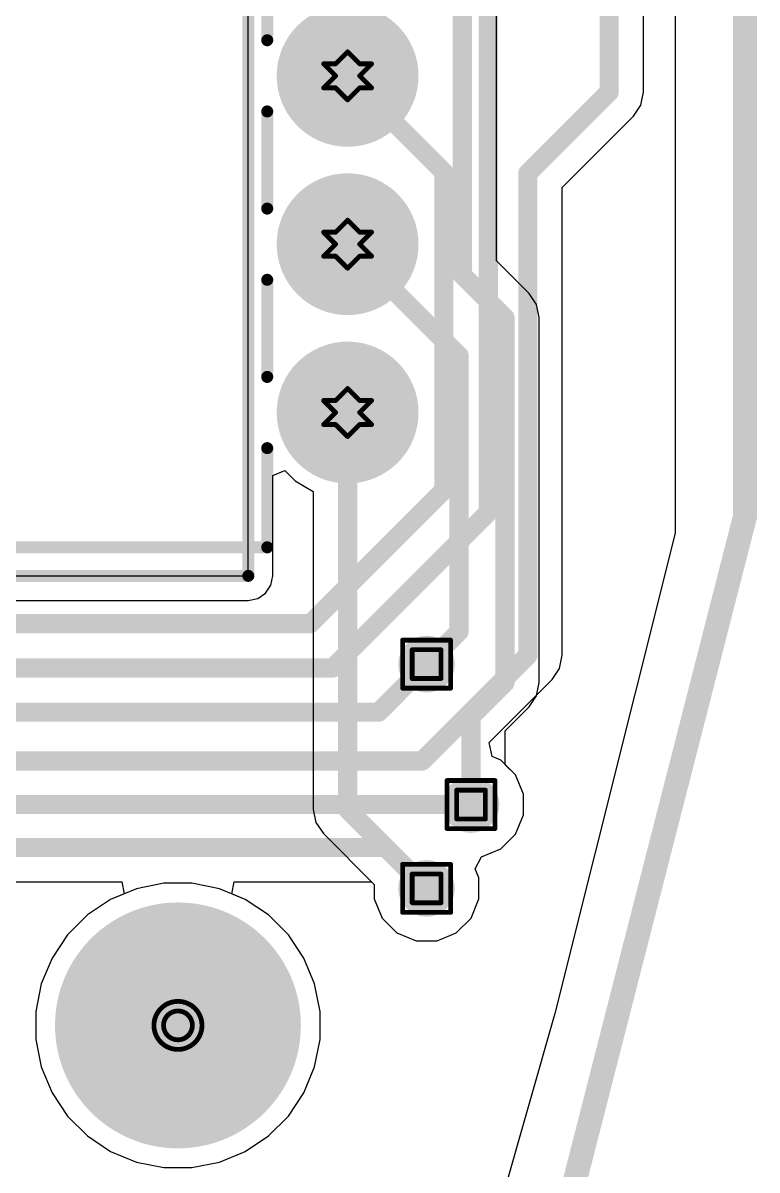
# Model space of a CAD drawing. Header units: inches. Extents: x 0 to 355, y -10 to 78.
# Drawn here: x 78.47 to 86.23, y 2.36 to 14.49 of the extents above; entities that cross this region are included whole.
import ezdxf

# ---------------------------------------------------------------- set-up
doc = ezdxf.new("R2010")
doc.units = ezdxf.units.IN
for name, color, linetype in [('Board Outline', 216, 'Continuous'), ('Bottom Layer', 5, 'Continuous'), ('Bottom Solder', 6, 'Continuous'), ('Drill Drawing', 1, 'Continuous'), ('Multi-Layer', 9, 'Continuous'), ('Pad Holes', 156, 'Continuous'), ('Top Layer', 1, 'Continuous'), ('Top Overlay', 2, 'Continuous'), ('Top Solder', 216, 'Continuous'), ('Via Holes', 16, 'Continuous')]:
    doc.layers.add(name, color=color, linetype=linetype)

# ---------------------------------------------------------------- blocks, each defined once
blk = doc.blocks.new('PAW3395DM_21')
at = {"layer": 'Bottom Layer'}
h = blk.add_hatch(color=5, dxfattribs=at)
edge = h.paths.add_edge_path()
edge.add_arc((5.3499893, -3.1149925), 0.6999985999999999, 0, 360)
h = blk.add_hatch(color=5, dxfattribs=at)
edge = h.paths.add_edge_path()
edge.add_arc((5.3499893, -4.8949991), 0.6999985999999999, 0, 360)
h = blk.add_hatch(color=5, dxfattribs=at)
edge = h.paths.add_edge_path()
edge.add_arc((5.3499893, -6.6749803), 0.6999985999999999, 0, 360)
at = {"layer": 'Bottom Solder'}
h = blk.add_hatch(color=6, dxfattribs=at)
edge = h.paths.add_edge_path()
edge.add_arc((5.3499893, -3.1149925), 0.7499985, 0, 360)
h = blk.add_hatch(color=6, dxfattribs=at)
edge = h.paths.add_edge_path()
edge.add_arc((5.3499893, -4.8949991), 0.7499985, 0, 360)
h = blk.add_hatch(color=6, dxfattribs=at)
edge = h.paths.add_edge_path()
edge.add_arc((5.3499893, -6.6749803), 0.7499985, 0, 360)
at = {"layer": 'Multi-Layer'}
h = blk.add_hatch(color=9, dxfattribs=at)
edge = h.paths.add_edge_path()
edge.add_arc((5.3499893, -3.1149925), 0.6999985999999999, 0, 360)
h = blk.add_hatch(color=9, dxfattribs=at)
edge = h.paths.add_edge_path()
edge.add_arc((5.3499893, -4.8949991), 0.6999985999999999, 0, 360)
h = blk.add_hatch(color=9, dxfattribs=at)
edge = h.paths.add_edge_path()
edge.add_arc((5.3499893, -6.6749803), 0.6999985999999999, 0, 360)
at = {"layer": 'Pad Holes'}
h = blk.add_hatch(color=7, dxfattribs=at)
edge = h.paths.add_edge_path()
edge.add_arc((5.3499893, -3.1149925), 0.350012, 0, 360)
h = blk.add_hatch(color=7, dxfattribs=at)
edge = h.paths.add_edge_path()
edge.add_arc((5.3499893, -4.8949991), 0.350012, 0, 360)
h = blk.add_hatch(color=7, dxfattribs=at)
edge = h.paths.add_edge_path()
edge.add_arc((5.3499893, -6.6749803), 0.350012, 0, 360)
at = {"layer": 'Top Layer'}
h = blk.add_hatch(color=1, dxfattribs=at)
edge = h.paths.add_edge_path()
edge.add_arc((5.3499893, -3.1149925), 0.6999985999999999, 0, 360)
h = blk.add_hatch(color=1, dxfattribs=at)
edge = h.paths.add_edge_path()
edge.add_arc((5.3499893, -4.8949991), 0.6999985999999999, 0, 360)
h = blk.add_hatch(color=1, dxfattribs=at)
edge = h.paths.add_edge_path()
edge.add_arc((5.3499893, -6.6749803), 0.6999985999999999, 0, 360)
at = {"layer": 'Top Solder'}
h = blk.add_hatch(color=216, dxfattribs=at)
edge = h.paths.add_edge_path()
edge.add_arc((5.3499893, -3.1149925), 0.7499985, 0, 360)
h = blk.add_hatch(color=216, dxfattribs=at)
edge = h.paths.add_edge_path()
edge.add_arc((5.3499893, -4.8949991), 0.7499985, 0, 360)
h = blk.add_hatch(color=216, dxfattribs=at)
edge = h.paths.add_edge_path()
edge.add_arc((5.3499893, -6.6749803), 0.7499985, 0, 360)
at = {"layer": 'Top Overlay'}
for points in [[(4.5000037, -2.7385391, 0.127, 0.127, 0), (4.5000037, -1.7114393, 0.127, 0.127, 0)], [(4.5000037, -4.518596499999999, 0.127, 0.127, 0), (4.5000037, -3.4914967, 0.127, 0.127, 0)], [(4.5000037, -6.298577699999999, 0.127, 0.127, 0), (4.5000037, -5.271477899999999, 0.127, 0.127, 0)], [(4.5000037, -8.100021899999998, 0.127, 0.127, 0), (4.5000037, -7.051459099999999, 0.127, 0.127, 0)], [(-4.5000037, -8.100021899999998, 0.127, 0.127, 0), (4.5000037, -8.100021899999998, 0.127, 0.127, 0)]]:
    blk.add_lwpolyline(points, format="xyseb", dxfattribs=at)
for points in [[(4.4682537, -2.7385391, 0.0635, 0.0635, 1), (4.531753699999999, -2.7385391, 0.0635, 0.0635, 1)], [(4.4682537, -3.4914967, 0.0635, 0.0635, 1), (4.531753699999999, -3.4914967, 0.0635, 0.0635, 1)], [(4.4682537, -4.518596499999999, 0.0635, 0.0635, 1), (4.531753699999999, -4.518596499999999, 0.0635, 0.0635, 1)], [(4.4682537, -5.271477899999999, 0.0635, 0.0635, 1), (4.531753699999999, -5.271477899999999, 0.0635, 0.0635, 1)], [(4.4682537, -6.298577699999999, 0.0635, 0.0635, 1), (4.531753699999999, -6.298577699999999, 0.0635, 0.0635, 1)], [(4.4682537, -7.051459099999999, 0.0635, 0.0635, 1), (4.531753699999999, -7.051459099999999, 0.0635, 0.0635, 1)], [(4.4682537, -8.100021899999998, 0.0635, 0.0635, 1), (4.531753699999999, -8.100021899999998, 0.0635, 0.0635, 1)], [(4.4682537, -8.100021899999998, 0.0635, 0.0635, 1), (4.531753699999999, -8.100021899999998, 0.0635, 0.0635, 1)]]:
    blk.add_lwpolyline(points, format="xyseb", close=True, dxfattribs=at)

msp = doc.modelspace()

# ---------------------------------------------------------------- hatches: boundary and pattern name
at = {"layer": 'Bottom Layer'}
h = msp.add_hatch(color=5, dxfattribs=at)
edge = h.paths.add_edge_path()
edge.add_arc((82.73833084, 7.708064339999999), 0.2999994, 0, 360)
h = msp.add_hatch(color=5, dxfattribs=at)
edge = h.paths.add_edge_path()
edge.add_arc((83.20807844, 6.223403859999999), 0.2999994, 0, 360)
h = msp.add_hatch(color=5, dxfattribs=at)
edge = h.paths.add_edge_path()
edge.add_arc((82.73833084, 5.337187699999999), 0.2999994, 0, 360)
at = {"layer": 'Bottom Solder'}
h = msp.add_hatch(color=6, dxfattribs=at)
edge = h.paths.add_edge_path()
edge.add_arc((80.10889743999999, 3.8881939), 0.1016, 0, 360)
at = {"layer": 'Pad Holes'}
h = msp.add_hatch(color=7, dxfattribs=at)
edge = h.paths.add_edge_path()
edge.add_arc((80.10889743999999, 3.8881939), 1.29999994, 0, 360)
at = {"layer": 'Top Layer'}
h = msp.add_hatch(color=1, dxfattribs=at)
edge = h.paths.add_edge_path()
edge.add_arc((82.73833084, 7.708064339999999), 0.2999994, 0, 360)
h = msp.add_hatch(color=1, dxfattribs=at)
edge = h.paths.add_edge_path()
edge.add_arc((83.20807844, 6.223403859999999), 0.2999994, 0, 360)
h = msp.add_hatch(color=1, dxfattribs=at)
edge = h.paths.add_edge_path()
edge.add_arc((82.73833084, 5.337187699999999), 0.2999994, 0, 360)
at = {"layer": 'Top Solder'}
h = msp.add_hatch(color=216, dxfattribs=at)
edge = h.paths.add_edge_path()
edge.add_arc((80.10889743999999, 3.8881939), 0.1016, 0, 360)
at = {"layer": 'Via Holes'}
h = msp.add_hatch(color=7, dxfattribs=at)
edge = h.paths.add_edge_path()
edge.add_arc((82.73833084, 7.708064339999999), 0.1499997, 0, 360)
h = msp.add_hatch(color=7, dxfattribs=at)
edge = h.paths.add_edge_path()
edge.add_arc((83.20807844, 6.223403859999999), 0.1499997, 0, 360)
h = msp.add_hatch(color=7, dxfattribs=at)
edge = h.paths.add_edge_path()
edge.add_arc((82.73833084, 5.337187699999999), 0.1499997, 0, 360)

# ---------------------------------------------------------------- linework, layer by layer
at = {"layer": 'Board Outline'}
for points in [[(86.10601523999999, 9.2710127, 0.254, 0.254, 0), (86.10601523999999, 26.4160127, 0.254, 0.254, 0)], [(80.85292439999999, 8.641562599999999, 0.127, 0.127, 0), (80.85292439999999, 25.44531106, 0.127, 0.127, 0)], [(82.80401269999999, -3.618986919999999, 0.254, 0.254, 0), (86.10601523999999, 9.2710127, 0.254, 0.254, 0)], [(72.2529416, 8.641562599999999, 0.127, 0.127, 0), (80.85292439999999, 8.641562599999999, 0.127, 0.127, 0)]]:
    msp.add_lwpolyline(points, format="xyseb", dxfattribs=at)
for points in [[(86.04251524, 9.2710127, 0.127, 0.127, 1), (86.16951524, 9.2710127, 0.127, 0.127, 1)], [(86.04251524, 9.2710127, 0.127, 0.127, 1), (86.16951524, 9.2710127, 0.127, 0.127, 1)], [(80.82117439999999, 8.641562599999999, 0.0635, 0.0635, 1), (80.8846744, 8.641562599999999, 0.0635, 0.0635, 1)], [(80.82117439999999, 8.641562599999999, 0.0635, 0.0635, 1), (80.8846744, 8.641562599999999, 0.0635, 0.0635, 1)]]:
    msp.add_lwpolyline(points, format="xyseb", close=True, dxfattribs=at)
at = {"layer": 'Bottom Layer'}
for p, q in [((85.3659202, 26.30955114), (85.3659202, 9.09351242)), ((83.4779763, 11.97373018), (83.4779763, 16.3014025)), ((83.82362203999999, 11.6280819), (83.4779763, 11.97373018)), ((83.82362966, 11.62807682), (83.82362203999999, 11.6280819)), ((83.90222234, 11.51045196), (83.82362966, 11.62807682)), ((83.92982197999999, 11.37170192), (83.90222234, 11.51045196)), ((83.92982197999999, 7.512212559999999), (83.92982197999999, 11.37170192)), ((81.11190026, 9.70261966), (81.23890026, 9.7552256)), ((81.23890026, 9.7552256), (81.34833361999999, 9.64579224)), ((81.11190026, 8.641562599999999), (81.11190026, 9.70261966)), ((81.34833361999999, 9.64579224), (81.54034238, 9.534936479999999)), ((81.54034238, 9.534936479999999), (81.54034238, 6.17262164)), ((85.3659202, 9.09351242), (84.0959202, 4.01351242)), ((81.09218732, 8.54245688), (81.11190026, 8.641562599999999)), ((81.03604824, 8.45843876), (81.09218732, 8.54245688)), ((72.2529416, 8.38258674), (80.85292439999999, 8.38258674)), ((80.85292439999999, 8.38258674), (80.95203011999999, 8.40229968)), ((80.95203011999999, 8.40229968), (81.03604824, 8.45843876)), ((83.90222234, 7.373452359999999), (83.92982452, 7.51219986)), ((83.92982452, 7.51219986), (83.92982197999999, 7.512212559999999)), ((83.82362966, 7.255824959999999), (83.90222234, 7.373452359999999)), ((83.57064566, 7.00284096), (83.82362203999999, 7.255819879999999)), ((83.82362203999999, 7.255819879999999), (83.82362966, 7.255824959999999)), ((83.57064566, 6.6443098), (83.57064566, 7.00284096)), ((83.67773714, 6.53721832), (83.57064566, 6.6443098)), ((83.76207784, 6.33360176), (83.67773714, 6.53721832)), ((83.76207784, 6.11320596), (83.76207784, 6.33360176)), ((81.54034238, 6.17262164), (81.54033984, 6.17260894)), ((81.54033984, 6.17260894), (81.56794202, 6.03386144)), ((83.67773714, 5.9095894), (83.76207784, 6.11320596)), ((81.56794202, 6.03386144), (81.6465347, 5.91623404)), ((81.6465347, 5.91623404), (82.18433144, 5.37843984)), ((83.52189289999998, 5.753745159999999), (83.67773714, 5.9095894)), ((83.31827888, 5.66940446), (83.52189289999998, 5.753745159999999)), ((83.25297293999999, 5.54240192), (83.31827888, 5.66940446)), ((83.29233024, 5.4473856), (83.25297293999999, 5.54240192)), ((79.96086369999999, 5.391193179999999), (79.67048836, 5.333433579999999)), ((80.25693118, 5.391193179999999), (79.96086369999999, 5.391193179999999)), ((80.54730651999999, 5.333433579999999), (80.25693118, 5.391193179999999)), ((82.18433144, 5.37843984), (82.18433144, 5.226989799999999)), ((83.29233024, 5.226989799999999), (83.29233024, 5.4473856)), ((79.39696083999999, 5.22013434), (79.15079166, 5.05564902)), ((79.67048836, 5.333433579999999), (79.39696083999999, 5.22013434)), ((80.82083404, 5.22013434), (80.54730651999999, 5.333433579999999)), ((81.06700321999999, 5.05564902), (80.82083404, 5.22013434)), ((82.18433144, 5.226989799999999), (82.26867214, 5.02337324)), ((83.20798954, 5.02337324), (83.29233024, 5.226989799999999)), ((79.15079166, 5.05564902), (78.94144232, 4.84629968)), ((81.27635255999999, 4.84629968), (81.06700321999999, 5.05564902)), ((82.26867214, 5.02337324), (82.42451638, 4.867528999999999)), ((83.0521453, 4.867528999999999), (83.20798954, 5.02337324)), ((82.42451638, 4.867528999999999), (82.62813293999999, 4.7831883)), ((82.84852873999999, 4.7831883), (83.0521453, 4.867528999999999)), ((78.94144232, 4.84629968), (78.776957, 4.6001305)), ((81.44083787999999, 4.6001305), (81.27635255999999, 4.84629968)), ((82.62813293999999, 4.7831883), (82.84852873999999, 4.7831883)), ((78.776957, 4.6001305), (78.66365775999999, 4.32660298)), ((81.55413712, 4.32660298), (81.44083787999999, 4.6001305)), ((78.66365775999999, 4.32660298), (78.60589816, 4.03622764)), ((81.61189671999999, 4.03622764), (81.55413712, 4.32660298)), ((78.60589816, 4.03622764), (78.60589816, 3.74016016)), ((81.61189671999999, 3.74016016), (81.61189671999999, 4.03622764)), ((84.0959202, 4.01351242), (82.06392019999998, -3.09848758)), ((78.60589816, 3.74016016), (78.66365775999999, 3.44978482)), ((81.55413712, 3.44978482), (81.61189671999999, 3.74016016)), ((78.66365775999999, 3.44978482), (78.776957, 3.1762573)), ((81.44083787999999, 3.1762573), (81.55413712, 3.44978482)), ((78.776957, 3.1762573), (78.94144232, 2.93008812)), ((81.27635255999999, 2.93008812), (81.44083787999999, 3.1762573)), ((78.94144232, 2.93008812), (79.15079166, 2.72073878)), ((81.06700321999999, 2.72073878), (81.27635255999999, 2.93008812)), ((79.15079166, 2.72073878), (79.39696083999999, 2.55625346)), ((80.82083404, 2.55625346), (81.06700321999999, 2.72073878)), ((79.39696083999999, 2.55625346), (79.67048836, 2.44295422)), ((80.54730651999999, 2.44295422), (80.82083404, 2.55625346)), ((79.67048836, 2.44295422), (79.96086369999999, 2.38519462)), ((80.25693118, 2.38519462), (80.54730651999999, 2.44295422)), ((79.96086369999999, 2.38519462), (80.25693118, 2.38519462))]:
    msp.add_line(p, q, dxfattribs=at)
for points in [[(83.11540907999999, 11.8235476, 0.2032, 0.2032, 0), (83.11540907999999, 18.05601418, 0.2032, 0.2032, 0)], [(81.9029096, 12.14851266, 0.2032, 0.2032, 0), (83.08148483999999, 10.96993742, 0.2032, 0.2032, 0)], [(83.11540907999999, 11.8235476, 0.2032, 0.2032, 0), (83.56725476, 11.37170192, 0.2032, 0.2032, 0)], [(83.56725476, 7.51219986, 0.2032, 0.2032, 0), (83.56725476, 11.37170192, 0.2032, 0.2032, 0)], [(83.08148483999999, 8.05121834, 0.2032, 0.2032, 0), (83.08148483999999, 10.96993742, 0.2032, 0.2032, 0)], [(81.9029096, 6.17260894, 0.2032, 0.2032, 0), (81.9029096, 10.36853146, 0.2032, 0.2032, 0)], [(82.73833084, 7.708064339999999, 0.2032, 0.2032, 0), (83.08148483999999, 8.05121834, 0.2032, 0.2032, 0)], [(83.20807844, 7.15302354, 0.2032, 0.2032, 0), (83.56725476, 7.51219986, 0.2032, 0.2032, 0)], [(83.20807844, 6.223403859999999, 0.2032, 0.2032, 0), (83.20807844, 7.15302354, 0.2032, 0.2032, 0)], [(81.9029096, 6.17260894, 0.2032, 0.2032, 0), (82.73833084, 5.337187699999999, 0.2032, 0.2032, 0)]]:
    msp.add_lwpolyline(points, format="xyseb", dxfattribs=at)
for points in [[(81.85210959999999, 12.14851266, 0.1016, 0.1016, 1), (81.9537096, 12.14851266, 0.1016, 0.1016, 1)], [(83.06460908, 11.8235476, 0.1016, 0.1016, 1), (83.16620908, 11.8235476, 0.1016, 0.1016, 1)], [(83.06460908, 11.8235476, 0.1016, 0.1016, 1), (83.16620908, 11.8235476, 0.1016, 0.1016, 1)], [(83.51645475999999, 11.37170192, 0.1016, 0.1016, 1), (83.61805475999999, 11.37170192, 0.1016, 0.1016, 1)], [(83.51645475999999, 11.37170192, 0.1016, 0.1016, 1), (83.61805475999999, 11.37170192, 0.1016, 0.1016, 1)], [(83.03068483999999, 10.96993742, 0.1016, 0.1016, 1), (83.13228484, 10.96993742, 0.1016, 0.1016, 1)], [(83.03068483999999, 10.96993742, 0.1016, 0.1016, 1), (83.13228484, 10.96993742, 0.1016, 0.1016, 1)], [(81.85210959999999, 10.36853146, 0.1016, 0.1016, 1), (81.9537096, 10.36853146, 0.1016, 0.1016, 1)], [(83.03068483999999, 8.05121834, 0.1016, 0.1016, 1), (83.13228484, 8.05121834, 0.1016, 0.1016, 1)], [(83.03068483999999, 8.05121834, 0.1016, 0.1016, 1), (83.13228484, 8.05121834, 0.1016, 0.1016, 1)], [(82.68753084, 7.708064339999999, 0.1016, 0.1016, 1), (82.78913084, 7.708064339999999, 0.1016, 0.1016, 1)], [(83.51645475999999, 7.51219986, 0.1016, 0.1016, 1), (83.61805475999999, 7.51219986, 0.1016, 0.1016, 1)], [(83.51645475999999, 7.51219986, 0.1016, 0.1016, 1), (83.61805475999999, 7.51219986, 0.1016, 0.1016, 1)], [(83.15727844, 7.15302354, 0.1016, 0.1016, 1), (83.25887843999999, 7.15302354, 0.1016, 0.1016, 1)], [(83.15727844, 7.15302354, 0.1016, 0.1016, 1), (83.25887843999999, 7.15302354, 0.1016, 0.1016, 1)], [(83.15727844, 6.223403859999999, 0.1016, 0.1016, 1), (83.25887843999999, 6.223403859999999, 0.1016, 0.1016, 1)], [(81.85210959999999, 6.17260894, 0.1016, 0.1016, 1), (81.9537096, 6.17260894, 0.1016, 0.1016, 1)], [(81.85210959999999, 6.17260894, 0.1016, 0.1016, 1), (81.9537096, 6.17260894, 0.1016, 0.1016, 1)], [(82.68753084, 5.337187699999999, 0.1016, 0.1016, 1), (82.78913084, 5.337187699999999, 0.1016, 0.1016, 1)]]:
    msp.add_lwpolyline(points, format="xyseb", close=True, dxfattribs=at)
at = {"layer": 'Drill Drawing'}
for points in [[(81.77590959999999, 14.05551926, 0.0508, 0.0508, 0), (81.9029096, 14.18251926, 0.0508, 0.0508, 0)], [(81.9029096, 14.18251926, 0.0508, 0.0508, 0), (82.0299096, 14.05551926, 0.0508, 0.0508, 0)], [(81.6489096, 14.05551926, 0.0508, 0.0508, 0), (81.77590959999999, 13.92851926, 0.0508, 0.0508, 0)], [(81.6489096, 14.05551926, 0.0508, 0.0508, 0), (81.77590959999999, 14.05551926, 0.0508, 0.0508, 0)], [(82.0299096, 14.05551926, 0.0508, 0.0508, 0), (82.15690959999999, 14.05551926, 0.0508, 0.0508, 0)], [(82.0299096, 13.92851926, 0.0508, 0.0508, 0), (82.15690959999999, 14.05551926, 0.0508, 0.0508, 0)], [(81.6489096, 13.80151926, 0.0508, 0.0508, 0), (81.77590959999999, 13.92851926, 0.0508, 0.0508, 0)], [(82.0299096, 13.92851926, 0.0508, 0.0508, 0), (82.15690959999999, 13.80151926, 0.0508, 0.0508, 0)], [(81.6489096, 13.80151926, 0.0508, 0.0508, 0), (81.77590959999999, 13.80151926, 0.0508, 0.0508, 0)], [(81.77590959999999, 13.80151926, 0.0508, 0.0508, 0), (81.9029096, 13.67451926, 0.0508, 0.0508, 0)], [(81.9029096, 13.67451926, 0.0508, 0.0508, 0), (82.0299096, 13.80151926, 0.0508, 0.0508, 0)], [(82.0299096, 13.80151926, 0.0508, 0.0508, 0), (82.15690959999999, 13.80151926, 0.0508, 0.0508, 0)], [(81.77590959999999, 12.27551266, 0.0508, 0.0508, 0), (81.9029096, 12.40251266, 0.0508, 0.0508, 0)], [(81.9029096, 12.40251266, 0.0508, 0.0508, 0), (82.0299096, 12.27551266, 0.0508, 0.0508, 0)], [(81.6489096, 12.27551266, 0.0508, 0.0508, 0), (81.77590959999999, 12.14851266, 0.0508, 0.0508, 0)], [(81.6489096, 12.27551266, 0.0508, 0.0508, 0), (81.77590959999999, 12.27551266, 0.0508, 0.0508, 0)], [(82.0299096, 12.27551266, 0.0508, 0.0508, 0), (82.15690959999999, 12.27551266, 0.0508, 0.0508, 0)], [(82.0299096, 12.14851266, 0.0508, 0.0508, 0), (82.15690959999999, 12.27551266, 0.0508, 0.0508, 0)], [(81.6489096, 12.02151266, 0.0508, 0.0508, 0), (81.77590959999999, 12.14851266, 0.0508, 0.0508, 0)], [(82.0299096, 12.14851266, 0.0508, 0.0508, 0), (82.15690959999999, 12.02151266, 0.0508, 0.0508, 0)], [(81.6489096, 12.02151266, 0.0508, 0.0508, 0), (81.77590959999999, 12.02151266, 0.0508, 0.0508, 0)], [(81.77590959999999, 12.02151266, 0.0508, 0.0508, 0), (81.9029096, 11.89451266, 0.0508, 0.0508, 0)], [(81.9029096, 11.89451266, 0.0508, 0.0508, 0), (82.0299096, 12.02151266, 0.0508, 0.0508, 0)], [(82.0299096, 12.02151266, 0.0508, 0.0508, 0), (82.15690959999999, 12.02151266, 0.0508, 0.0508, 0)], [(81.77590959999999, 10.49553146, 0.0508, 0.0508, 0), (81.9029096, 10.62253146, 0.0508, 0.0508, 0)], [(81.9029096, 10.62253146, 0.0508, 0.0508, 0), (82.0299096, 10.49553146, 0.0508, 0.0508, 0)], [(81.6489096, 10.49553146, 0.0508, 0.0508, 0), (81.77590959999999, 10.36853146, 0.0508, 0.0508, 0)], [(81.6489096, 10.49553146, 0.0508, 0.0508, 0), (81.77590959999999, 10.49553146, 0.0508, 0.0508, 0)], [(82.0299096, 10.49553146, 0.0508, 0.0508, 0), (82.15690959999999, 10.49553146, 0.0508, 0.0508, 0)], [(82.0299096, 10.36853146, 0.0508, 0.0508, 0), (82.15690959999999, 10.49553146, 0.0508, 0.0508, 0)], [(81.6489096, 10.24153146, 0.0508, 0.0508, 0), (81.77590959999999, 10.36853146, 0.0508, 0.0508, 0)], [(82.0299096, 10.36853146, 0.0508, 0.0508, 0), (82.15690959999999, 10.24153146, 0.0508, 0.0508, 0)], [(81.6489096, 10.24153146, 0.0508, 0.0508, 0), (81.77590959999999, 10.24153146, 0.0508, 0.0508, 0)], [(81.77590959999999, 10.24153146, 0.0508, 0.0508, 0), (81.9029096, 10.11453146, 0.0508, 0.0508, 0)], [(81.9029096, 10.11453146, 0.0508, 0.0508, 0), (82.0299096, 10.24153146, 0.0508, 0.0508, 0)], [(82.0299096, 10.24153146, 0.0508, 0.0508, 0), (82.15690959999999, 10.24153146, 0.0508, 0.0508, 0)], [(82.48433084, 7.96206434, 0.0508, 0.0508, 0), (82.99233084, 7.96206434, 0.0508, 0.0508, 0)], [(82.48433084, 7.45406434, 0.0508, 0.0508, 0), (82.48433084, 7.96206434, 0.0508, 0.0508, 0)], [(82.58593083999999, 7.860464339999999, 0.0508, 0.0508, 0), (82.89073083999999, 7.860464339999999, 0.0508, 0.0508, 0)], [(82.58593083999999, 7.555664339999999, 0.0508, 0.0508, 0), (82.58593083999999, 7.860464339999999, 0.0508, 0.0508, 0)], [(82.89073083999999, 7.555664339999999, 0.0508, 0.0508, 0), (82.89073083999999, 7.860464339999999, 0.0508, 0.0508, 0)], [(82.99233084, 7.45406434, 0.0508, 0.0508, 0), (82.99233084, 7.96206434, 0.0508, 0.0508, 0)], [(82.58593083999999, 7.555664339999999, 0.0508, 0.0508, 0), (82.89073083999999, 7.555664339999999, 0.0508, 0.0508, 0)], [(82.48433084, 7.45406434, 0.0508, 0.0508, 0), (82.99233084, 7.45406434, 0.0508, 0.0508, 0)], [(82.95407843999999, 6.47740386, 0.0508, 0.0508, 0), (83.46207844, 6.47740386, 0.0508, 0.0508, 0)], [(82.95407843999999, 5.96940386, 0.0508, 0.0508, 0), (82.95407843999999, 6.47740386, 0.0508, 0.0508, 0)], [(83.46207844, 5.96940386, 0.0508, 0.0508, 0), (83.46207844, 6.47740386, 0.0508, 0.0508, 0)], [(83.05567844, 6.37580386, 0.0508, 0.0508, 0), (83.36047844, 6.37580386, 0.0508, 0.0508, 0)], [(83.05567844, 6.071003859999999, 0.0508, 0.0508, 0), (83.05567844, 6.37580386, 0.0508, 0.0508, 0)], [(83.36047844, 6.071003859999999, 0.0508, 0.0508, 0), (83.36047844, 6.37580386, 0.0508, 0.0508, 0)], [(83.05567844, 6.071003859999999, 0.0508, 0.0508, 0), (83.36047844, 6.071003859999999, 0.0508, 0.0508, 0)], [(82.95407843999999, 5.96940386, 0.0508, 0.0508, 0), (83.46207844, 5.96940386, 0.0508, 0.0508, 0)], [(82.48433084, 5.5911877, 0.0508, 0.0508, 0), (82.99233084, 5.5911877, 0.0508, 0.0508, 0)], [(82.48433084, 5.0831877, 0.0508, 0.0508, 0), (82.48433084, 5.5911877, 0.0508, 0.0508, 0)], [(82.99233084, 5.0831877, 0.0508, 0.0508, 0), (82.99233084, 5.5911877, 0.0508, 0.0508, 0)], [(82.58593083999999, 5.4895877, 0.0508, 0.0508, 0), (82.89073083999999, 5.4895877, 0.0508, 0.0508, 0)], [(82.58593083999999, 5.184787699999999, 0.0508, 0.0508, 0), (82.58593083999999, 5.4895877, 0.0508, 0.0508, 0)], [(82.89073083999999, 5.184787699999999, 0.0508, 0.0508, 0), (82.89073083999999, 5.4895877, 0.0508, 0.0508, 0)], [(82.48433084, 5.0831877, 0.0508, 0.0508, 0), (82.99233084, 5.0831877, 0.0508, 0.0508, 0)], [(82.58593083999999, 5.184787699999999, 0.0508, 0.0508, 0), (82.89073083999999, 5.184787699999999, 0.0508, 0.0508, 0)]]:
    msp.add_lwpolyline(points, format="xyseb", dxfattribs=at)
for points in [[(81.89020959999999, 14.18251926, 0.0254, 0.0254, 1), (81.9156096, 14.18251926, 0.0254, 0.0254, 1)], [(81.89020959999999, 14.18251926, 0.0254, 0.0254, 1), (81.9156096, 14.18251926, 0.0254, 0.0254, 1)], [(81.6362096, 14.05551926, 0.0254, 0.0254, 1), (81.66160959999999, 14.05551926, 0.0254, 0.0254, 1)], [(81.6362096, 14.05551926, 0.0254, 0.0254, 1), (81.66160959999999, 14.05551926, 0.0254, 0.0254, 1)], [(81.7632096, 14.05551926, 0.0254, 0.0254, 1), (81.7886096, 14.05551926, 0.0254, 0.0254, 1)], [(81.7632096, 14.05551926, 0.0254, 0.0254, 1), (81.7886096, 14.05551926, 0.0254, 0.0254, 1)], [(82.01720959999999, 14.05551926, 0.0254, 0.0254, 1), (82.04260959999999, 14.05551926, 0.0254, 0.0254, 1)], [(82.01720959999999, 14.05551926, 0.0254, 0.0254, 1), (82.04260959999999, 14.05551926, 0.0254, 0.0254, 1)], [(82.1442096, 14.05551926, 0.0254, 0.0254, 1), (82.1696096, 14.05551926, 0.0254, 0.0254, 1)], [(82.1442096, 14.05551926, 0.0254, 0.0254, 1), (82.1696096, 14.05551926, 0.0254, 0.0254, 1)], [(81.7632096, 13.92851926, 0.0254, 0.0254, 1), (81.7886096, 13.92851926, 0.0254, 0.0254, 1)], [(81.7632096, 13.92851926, 0.0254, 0.0254, 1), (81.7886096, 13.92851926, 0.0254, 0.0254, 1)], [(82.01720959999999, 13.92851926, 0.0254, 0.0254, 1), (82.04260959999999, 13.92851926, 0.0254, 0.0254, 1)], [(82.01720959999999, 13.92851926, 0.0254, 0.0254, 1), (82.04260959999999, 13.92851926, 0.0254, 0.0254, 1)], [(81.6362096, 13.80151926, 0.0254, 0.0254, 1), (81.66160959999999, 13.80151926, 0.0254, 0.0254, 1)], [(81.6362096, 13.80151926, 0.0254, 0.0254, 1), (81.66160959999999, 13.80151926, 0.0254, 0.0254, 1)], [(81.7632096, 13.80151926, 0.0254, 0.0254, 1), (81.7886096, 13.80151926, 0.0254, 0.0254, 1)], [(81.7632096, 13.80151926, 0.0254, 0.0254, 1), (81.7886096, 13.80151926, 0.0254, 0.0254, 1)], [(82.01720959999999, 13.80151926, 0.0254, 0.0254, 1), (82.04260959999999, 13.80151926, 0.0254, 0.0254, 1)], [(82.01720959999999, 13.80151926, 0.0254, 0.0254, 1), (82.04260959999999, 13.80151926, 0.0254, 0.0254, 1)], [(82.1442096, 13.80151926, 0.0254, 0.0254, 1), (82.1696096, 13.80151926, 0.0254, 0.0254, 1)], [(82.1442096, 13.80151926, 0.0254, 0.0254, 1), (82.1696096, 13.80151926, 0.0254, 0.0254, 1)], [(81.89020959999999, 13.67451926, 0.0254, 0.0254, 1), (81.9156096, 13.67451926, 0.0254, 0.0254, 1)], [(81.89020959999999, 13.67451926, 0.0254, 0.0254, 1), (81.9156096, 13.67451926, 0.0254, 0.0254, 1)], [(81.89020959999999, 12.40251266, 0.0254, 0.0254, 1), (81.9156096, 12.40251266, 0.0254, 0.0254, 1)], [(81.89020959999999, 12.40251266, 0.0254, 0.0254, 1), (81.9156096, 12.40251266, 0.0254, 0.0254, 1)], [(81.6362096, 12.27551266, 0.0254, 0.0254, 1), (81.66160959999999, 12.27551266, 0.0254, 0.0254, 1)], [(81.6362096, 12.27551266, 0.0254, 0.0254, 1), (81.66160959999999, 12.27551266, 0.0254, 0.0254, 1)], [(81.7632096, 12.27551266, 0.0254, 0.0254, 1), (81.7886096, 12.27551266, 0.0254, 0.0254, 1)], [(81.7632096, 12.27551266, 0.0254, 0.0254, 1), (81.7886096, 12.27551266, 0.0254, 0.0254, 1)], [(82.01720959999999, 12.27551266, 0.0254, 0.0254, 1), (82.04260959999999, 12.27551266, 0.0254, 0.0254, 1)], [(82.01720959999999, 12.27551266, 0.0254, 0.0254, 1), (82.04260959999999, 12.27551266, 0.0254, 0.0254, 1)], [(82.1442096, 12.27551266, 0.0254, 0.0254, 1), (82.1696096, 12.27551266, 0.0254, 0.0254, 1)], [(82.1442096, 12.27551266, 0.0254, 0.0254, 1), (82.1696096, 12.27551266, 0.0254, 0.0254, 1)], [(81.7632096, 12.14851266, 0.0254, 0.0254, 1), (81.7886096, 12.14851266, 0.0254, 0.0254, 1)], [(81.7632096, 12.14851266, 0.0254, 0.0254, 1), (81.7886096, 12.14851266, 0.0254, 0.0254, 1)], [(82.01720959999999, 12.14851266, 0.0254, 0.0254, 1), (82.04260959999999, 12.14851266, 0.0254, 0.0254, 1)], [(82.01720959999999, 12.14851266, 0.0254, 0.0254, 1), (82.04260959999999, 12.14851266, 0.0254, 0.0254, 1)], [(81.6362096, 12.02151266, 0.0254, 0.0254, 1), (81.66160959999999, 12.02151266, 0.0254, 0.0254, 1)], [(81.6362096, 12.02151266, 0.0254, 0.0254, 1), (81.66160959999999, 12.02151266, 0.0254, 0.0254, 1)], [(81.7632096, 12.02151266, 0.0254, 0.0254, 1), (81.7886096, 12.02151266, 0.0254, 0.0254, 1)], [(81.7632096, 12.02151266, 0.0254, 0.0254, 1), (81.7886096, 12.02151266, 0.0254, 0.0254, 1)], [(82.01720959999999, 12.02151266, 0.0254, 0.0254, 1), (82.04260959999999, 12.02151266, 0.0254, 0.0254, 1)], [(82.01720959999999, 12.02151266, 0.0254, 0.0254, 1), (82.04260959999999, 12.02151266, 0.0254, 0.0254, 1)], [(82.1442096, 12.02151266, 0.0254, 0.0254, 1), (82.1696096, 12.02151266, 0.0254, 0.0254, 1)], [(82.1442096, 12.02151266, 0.0254, 0.0254, 1), (82.1696096, 12.02151266, 0.0254, 0.0254, 1)], [(81.89020959999999, 11.89451266, 0.0254, 0.0254, 1), (81.9156096, 11.89451266, 0.0254, 0.0254, 1)], [(81.89020959999999, 11.89451266, 0.0254, 0.0254, 1), (81.9156096, 11.89451266, 0.0254, 0.0254, 1)], [(81.89020959999999, 10.62253146, 0.0254, 0.0254, 1), (81.9156096, 10.62253146, 0.0254, 0.0254, 1)], [(81.89020959999999, 10.62253146, 0.0254, 0.0254, 1), (81.9156096, 10.62253146, 0.0254, 0.0254, 1)], [(81.6362096, 10.49553146, 0.0254, 0.0254, 1), (81.66160959999999, 10.49553146, 0.0254, 0.0254, 1)], [(81.6362096, 10.49553146, 0.0254, 0.0254, 1), (81.66160959999999, 10.49553146, 0.0254, 0.0254, 1)], [(81.7632096, 10.49553146, 0.0254, 0.0254, 1), (81.7886096, 10.49553146, 0.0254, 0.0254, 1)], [(81.7632096, 10.49553146, 0.0254, 0.0254, 1), (81.7886096, 10.49553146, 0.0254, 0.0254, 1)], [(82.01720959999999, 10.49553146, 0.0254, 0.0254, 1), (82.04260959999999, 10.49553146, 0.0254, 0.0254, 1)], [(82.01720959999999, 10.49553146, 0.0254, 0.0254, 1), (82.04260959999999, 10.49553146, 0.0254, 0.0254, 1)], [(82.1442096, 10.49553146, 0.0254, 0.0254, 1), (82.1696096, 10.49553146, 0.0254, 0.0254, 1)], [(82.1442096, 10.49553146, 0.0254, 0.0254, 1), (82.1696096, 10.49553146, 0.0254, 0.0254, 1)], [(81.7632096, 10.36853146, 0.0254, 0.0254, 1), (81.7886096, 10.36853146, 0.0254, 0.0254, 1)], [(81.7632096, 10.36853146, 0.0254, 0.0254, 1), (81.7886096, 10.36853146, 0.0254, 0.0254, 1)], [(82.01720959999999, 10.36853146, 0.0254, 0.0254, 1), (82.04260959999999, 10.36853146, 0.0254, 0.0254, 1)], [(82.01720959999999, 10.36853146, 0.0254, 0.0254, 1), (82.04260959999999, 10.36853146, 0.0254, 0.0254, 1)], [(81.6362096, 10.24153146, 0.0254, 0.0254, 1), (81.66160959999999, 10.24153146, 0.0254, 0.0254, 1)], [(81.6362096, 10.24153146, 0.0254, 0.0254, 1), (81.66160959999999, 10.24153146, 0.0254, 0.0254, 1)], [(81.7632096, 10.24153146, 0.0254, 0.0254, 1), (81.7886096, 10.24153146, 0.0254, 0.0254, 1)], [(81.7632096, 10.24153146, 0.0254, 0.0254, 1), (81.7886096, 10.24153146, 0.0254, 0.0254, 1)], [(82.01720959999999, 10.24153146, 0.0254, 0.0254, 1), (82.04260959999999, 10.24153146, 0.0254, 0.0254, 1)], [(82.01720959999999, 10.24153146, 0.0254, 0.0254, 1), (82.04260959999999, 10.24153146, 0.0254, 0.0254, 1)], [(82.1442096, 10.24153146, 0.0254, 0.0254, 1), (82.1696096, 10.24153146, 0.0254, 0.0254, 1)], [(82.1442096, 10.24153146, 0.0254, 0.0254, 1), (82.1696096, 10.24153146, 0.0254, 0.0254, 1)], [(81.89020959999999, 10.11453146, 0.0254, 0.0254, 1), (81.9156096, 10.11453146, 0.0254, 0.0254, 1)], [(81.89020959999999, 10.11453146, 0.0254, 0.0254, 1), (81.9156096, 10.11453146, 0.0254, 0.0254, 1)], [(82.47163084, 7.96206434, 0.0254, 0.0254, 1), (82.49703084, 7.96206434, 0.0254, 0.0254, 1)], [(82.47163084, 7.96206434, 0.0254, 0.0254, 1), (82.49703084, 7.96206434, 0.0254, 0.0254, 1)], [(82.57323084, 7.860464339999999, 0.0254, 0.0254, 1), (82.59863084, 7.860464339999999, 0.0254, 0.0254, 1)], [(82.57323084, 7.860464339999999, 0.0254, 0.0254, 1), (82.59863084, 7.860464339999999, 0.0254, 0.0254, 1)], [(82.87803084, 7.860464339999999, 0.0254, 0.0254, 1), (82.90343084, 7.860464339999999, 0.0254, 0.0254, 1)], [(82.87803084, 7.860464339999999, 0.0254, 0.0254, 1), (82.90343084, 7.860464339999999, 0.0254, 0.0254, 1)], [(82.97963083999998, 7.96206434, 0.0254, 0.0254, 1), (83.00503084, 7.96206434, 0.0254, 0.0254, 1)], [(82.97963083999998, 7.96206434, 0.0254, 0.0254, 1), (83.00503084, 7.96206434, 0.0254, 0.0254, 1)], [(82.57323084, 7.555664339999999, 0.0254, 0.0254, 1), (82.59863084, 7.555664339999999, 0.0254, 0.0254, 1)], [(82.57323084, 7.555664339999999, 0.0254, 0.0254, 1), (82.59863084, 7.555664339999999, 0.0254, 0.0254, 1)], [(82.87803084, 7.555664339999999, 0.0254, 0.0254, 1), (82.90343084, 7.555664339999999, 0.0254, 0.0254, 1)], [(82.87803084, 7.555664339999999, 0.0254, 0.0254, 1), (82.90343084, 7.555664339999999, 0.0254, 0.0254, 1)], [(82.47163084, 7.45406434, 0.0254, 0.0254, 1), (82.49703084, 7.45406434, 0.0254, 0.0254, 1)], [(82.47163084, 7.45406434, 0.0254, 0.0254, 1), (82.49703084, 7.45406434, 0.0254, 0.0254, 1)], [(82.97963083999998, 7.45406434, 0.0254, 0.0254, 1), (83.00503084, 7.45406434, 0.0254, 0.0254, 1)], [(82.97963083999998, 7.45406434, 0.0254, 0.0254, 1), (83.00503084, 7.45406434, 0.0254, 0.0254, 1)], [(82.94137844, 6.47740386, 0.0254, 0.0254, 1), (82.96677844, 6.47740386, 0.0254, 0.0254, 1)], [(82.94137844, 6.47740386, 0.0254, 0.0254, 1), (82.96677844, 6.47740386, 0.0254, 0.0254, 1)], [(83.44937843999999, 6.47740386, 0.0254, 0.0254, 1), (83.47477844, 6.47740386, 0.0254, 0.0254, 1)], [(83.44937843999999, 6.47740386, 0.0254, 0.0254, 1), (83.47477844, 6.47740386, 0.0254, 0.0254, 1)], [(83.04297844, 6.37580386, 0.0254, 0.0254, 1), (83.06837844, 6.37580386, 0.0254, 0.0254, 1)], [(83.04297844, 6.37580386, 0.0254, 0.0254, 1), (83.06837844, 6.37580386, 0.0254, 0.0254, 1)], [(83.34777843999998, 6.37580386, 0.0254, 0.0254, 1), (83.37317844, 6.37580386, 0.0254, 0.0254, 1)], [(83.34777843999998, 6.37580386, 0.0254, 0.0254, 1), (83.37317844, 6.37580386, 0.0254, 0.0254, 1)], [(83.04297844, 6.071003859999999, 0.0254, 0.0254, 1), (83.06837844, 6.071003859999999, 0.0254, 0.0254, 1)], [(83.04297844, 6.071003859999999, 0.0254, 0.0254, 1), (83.06837844, 6.071003859999999, 0.0254, 0.0254, 1)], [(83.34777843999998, 6.071003859999999, 0.0254, 0.0254, 1), (83.37317844, 6.071003859999999, 0.0254, 0.0254, 1)], [(83.34777843999998, 6.071003859999999, 0.0254, 0.0254, 1), (83.37317844, 6.071003859999999, 0.0254, 0.0254, 1)], [(82.94137844, 5.96940386, 0.0254, 0.0254, 1), (82.96677844, 5.96940386, 0.0254, 0.0254, 1)], [(82.94137844, 5.96940386, 0.0254, 0.0254, 1), (82.96677844, 5.96940386, 0.0254, 0.0254, 1)], [(83.44937843999999, 5.96940386, 0.0254, 0.0254, 1), (83.47477844, 5.96940386, 0.0254, 0.0254, 1)], [(83.44937843999999, 5.96940386, 0.0254, 0.0254, 1), (83.47477844, 5.96940386, 0.0254, 0.0254, 1)], [(82.47163084, 5.5911877, 0.0254, 0.0254, 1), (82.49703084, 5.5911877, 0.0254, 0.0254, 1)], [(82.47163084, 5.5911877, 0.0254, 0.0254, 1), (82.49703084, 5.5911877, 0.0254, 0.0254, 1)], [(82.97963083999998, 5.5911877, 0.0254, 0.0254, 1), (83.00503084, 5.5911877, 0.0254, 0.0254, 1)], [(82.97963083999998, 5.5911877, 0.0254, 0.0254, 1), (83.00503084, 5.5911877, 0.0254, 0.0254, 1)], [(82.57323084, 5.4895877, 0.0254, 0.0254, 1), (82.59863084, 5.4895877, 0.0254, 0.0254, 1)], [(82.57323084, 5.4895877, 0.0254, 0.0254, 1), (82.59863084, 5.4895877, 0.0254, 0.0254, 1)], [(82.87803084, 5.4895877, 0.0254, 0.0254, 1), (82.90343084, 5.4895877, 0.0254, 0.0254, 1)], [(82.87803084, 5.4895877, 0.0254, 0.0254, 1), (82.90343084, 5.4895877, 0.0254, 0.0254, 1)], [(82.47163084, 5.0831877, 0.0254, 0.0254, 1), (82.49703084, 5.0831877, 0.0254, 0.0254, 1)], [(82.47163084, 5.0831877, 0.0254, 0.0254, 1), (82.49703084, 5.0831877, 0.0254, 0.0254, 1)], [(82.57323084, 5.184787699999999, 0.0254, 0.0254, 1), (82.59863084, 5.184787699999999, 0.0254, 0.0254, 1)], [(82.57323084, 5.184787699999999, 0.0254, 0.0254, 1), (82.59863084, 5.184787699999999, 0.0254, 0.0254, 1)], [(82.87803084, 5.184787699999999, 0.0254, 0.0254, 1), (82.90343084, 5.184787699999999, 0.0254, 0.0254, 1)], [(82.87803084, 5.184787699999999, 0.0254, 0.0254, 1), (82.90343084, 5.184787699999999, 0.0254, 0.0254, 1)], [(82.97963083999998, 5.0831877, 0.0254, 0.0254, 1), (83.00503084, 5.0831877, 0.0254, 0.0254, 1)], [(82.97963083999998, 5.0831877, 0.0254, 0.0254, 1), (83.00503084, 5.0831877, 0.0254, 0.0254, 1)], [(80.36289744, 3.8881939, 0.0508, 0.0508, 1), (79.85489744, 3.8881939, 0.0508, 0.0508, 1)], [(80.26129744, 3.8881939, 0.0508, 0.0508, 1), (79.95649744, 3.8881939, 0.0508, 0.0508, 1)], [(79.84219743999999, 3.8881939, 0.0254, 0.0254, 1), (79.86759744, 3.8881939, 0.0254, 0.0254, 1)], [(79.94379744, 3.8881939, 0.0254, 0.0254, 1), (79.96919743999999, 3.8881939, 0.0254, 0.0254, 1)], [(80.24859744, 3.8881939, 0.0254, 0.0254, 1), (80.27399743999999, 3.8881939, 0.0254, 0.0254, 1)], [(80.35019744, 3.8881939, 0.0254, 0.0254, 1), (80.37559743999999, 3.8881939, 0.0254, 0.0254, 1)]]:
    msp.add_lwpolyline(points, format="xyseb", close=True, dxfattribs=at)
at = {"layer": 'Multi-Layer'}
for p, q in [((80.85292439999999, 8.641562599999999), (80.85292439999999, 25.44531106)), ((72.2529416, 8.641562599999999), (80.85292439999999, 8.641562599999999))]:
    msp.add_line(p, q, dxfattribs=at)
at = {"layer": 'Top Layer'}
for p, q in [((85.3659202, 26.30955114), (85.3659202, 9.09351242)), ((85.03187718, 13.75739184), (85.03187718, 17.11167774)), ((85.00427753999999, 13.61863164), (85.03187971999999, 13.75737914)), ((85.03187971999999, 13.75737914), (85.03187718, 13.75739184)), ((84.92568486, 13.50100424), (85.00427753999999, 13.61863164)), ((84.17150806, 12.74682744), (84.92567723999998, 13.50099916)), ((84.92567723999998, 13.50099916), (84.92568486, 13.50100424)), ((84.17150806, 7.80183352), (84.17150806, 12.74682744)), ((85.3659202, 9.09351242), (84.0959202, 4.01351242)), ((84.14390842, 7.66307332), (84.1715106, 7.80182082)), ((84.1715106, 7.80182082), (84.17150806, 7.80183352)), ((84.06531574, 7.54544592), (84.14390842, 7.66307332)), ((83.40062567999999, 6.8807584), (84.06530812, 7.545440839999999)), ((84.06530812, 7.545440839999999), (84.06531574, 7.54544592)), ((83.43042496, 6.7309492), (83.40062567999999, 6.8807584)), ((83.52189289999998, 6.693062559999999), (83.43042496, 6.7309492)), ((83.67773714, 6.53721832), (83.52189289999998, 6.693062559999999)), ((83.76207784, 6.33360176), (83.67773714, 6.53721832)), ((83.76207784, 6.11320596), (83.76207784, 6.33360176)), ((83.67773714, 5.9095894), (83.76207784, 6.11320596)), ((83.52189289999998, 5.753745159999999), (83.67773714, 5.9095894)), ((83.31827888, 5.66940446), (83.52189289999998, 5.753745159999999)), ((83.25297293999999, 5.54240192), (83.31827888, 5.66940446)), ((83.29233024, 5.4473856), (83.25297293999999, 5.54240192)), ((77.52221985999999, 5.40642048), (79.514827, 5.40642048)), ((79.514827, 5.40642048), (79.5400873, 5.27942048)), ((80.67770758, 5.27942048), (80.70296788, 5.40642048)), ((80.70296788, 5.40642048), (82.15634826, 5.40642048)), ((82.15634826, 5.40642048), (82.18433144, 5.3784373)), ((82.18433144, 5.3784373), (82.18433144, 5.226989799999999)), ((83.29233024, 5.226989799999999), (83.29233024, 5.4473856)), ((79.39696083999999, 5.22013434), (79.15079166, 5.05564902)), ((79.5400873, 5.27942048), (79.39696083999999, 5.22013434)), ((80.82083404, 5.22013434), (80.67770758, 5.27942048)), ((81.06700321999999, 5.05564902), (80.82083404, 5.22013434)), ((82.18433144, 5.226989799999999), (82.26867214, 5.02337324)), ((83.20798954, 5.02337324), (83.29233024, 5.226989799999999)), ((79.15079166, 5.05564902), (78.94144232, 4.84629968)), ((81.27635255999999, 4.84629968), (81.06700321999999, 5.05564902)), ((82.26867214, 5.02337324), (82.42451638, 4.867528999999999)), ((83.0521453, 4.867528999999999), (83.20798954, 5.02337324)), ((82.42451638, 4.867528999999999), (82.62813293999999, 4.7831883)), ((82.84852873999999, 4.7831883), (83.0521453, 4.867528999999999)), ((78.94144232, 4.84629968), (78.776957, 4.6001305)), ((81.44083787999999, 4.6001305), (81.27635255999999, 4.84629968)), ((82.62813293999999, 4.7831883), (82.84852873999999, 4.7831883)), ((78.776957, 4.6001305), (78.66365775999999, 4.32660298)), ((81.55413712, 4.32660298), (81.44083787999999, 4.6001305)), ((78.66365775999999, 4.32660298), (78.60589816, 4.03622764)), ((81.61189671999999, 4.03622764), (81.55413712, 4.32660298)), ((78.60589816, 4.03622764), (78.60589816, 3.74016016)), ((81.61189671999999, 3.74016016), (81.61189671999999, 4.03622764)), ((84.0959202, 4.01351242), (82.06392019999998, -3.09848758)), ((78.60589816, 3.74016016), (78.66365775999999, 3.44978482)), ((81.55413712, 3.44978482), (81.61189671999999, 3.74016016)), ((78.66365775999999, 3.44978482), (78.776957, 3.1762573)), ((81.44083787999999, 3.1762573), (81.55413712, 3.44978482)), ((78.776957, 3.1762573), (78.94144232, 2.93008812)), ((81.27635255999999, 2.93008812), (81.44083787999999, 3.1762573)), ((78.94144232, 2.93008812), (79.15079166, 2.72073878)), ((81.06700321999999, 2.72073878), (81.27635255999999, 2.93008812)), ((79.15079166, 2.72073878), (79.39696083999999, 2.55625346)), ((80.82083404, 2.55625346), (81.06700321999999, 2.72073878)), ((79.39696083999999, 2.55625346), (79.67048836, 2.44295422)), ((80.54730651999999, 2.44295422), (80.82083404, 2.55625346)), ((79.67048836, 2.44295422), (79.96086369999999, 2.38519462)), ((80.25693118, 2.38519462), (80.54730651999999, 2.44295422)), ((79.96086369999999, 2.38519462), (80.25693118, 2.38519462))]:
    msp.add_line(p, q, dxfattribs=at)
for points in [[(84.66930996, 13.75737914, 0.2032, 0.2032, 0), (84.66930996, 17.11169044, 0.2032, 0.2032, 0)], [(83.39028026, 9.31233088, 0.2032, 0.2032, 0), (83.39028026, 15.70852586, 0.2032, 0.2032, 0)], [(81.9029096, 13.92851926, 0.2032, 0.2032, 0), (81.90291214, 13.92851926, 0.2032, 0.2032, 0)], [(81.90291214, 13.92851926, 0.2032, 0.2032, 0), (82.92093652, 12.91049488, 0.2032, 0.2032, 0)], [(83.80894083999999, 12.89701002, 0.2032, 0.2032, 0), (84.66930996, 13.75737914, 0.2032, 0.2032, 0)], [(82.92093652, 9.54797938, 0.2032, 0.2032, 0), (82.92093652, 12.91049488, 0.2032, 0.2032, 0)], [(83.80894083999999, 7.80182082, 0.2032, 0.2032, 0), (83.80894083999999, 12.89701002, 0.2032, 0.2032, 0)], [(81.50904195999999, 8.136084819999999, 0.2032, 0.2032, 0), (82.92093652, 9.54797938, 0.2032, 0.2032, 0)], [(81.744947, 7.66699762, 0.2032, 0.2032, 0), (83.39028026, 9.31233088, 0.2032, 0.2032, 0)], [(75.85958158, 8.136084819999999, 0.2032, 0.2032, 0), (81.50904195999999, 8.136084819999999, 0.2032, 0.2032, 0)], [(82.69050772, 6.6833877, 0.2032, 0.2032, 0), (83.80894083999999, 7.80182082, 0.2032, 0.2032, 0)], [(76.1239143, 7.66699762, 0.2032, 0.2032, 0), (81.744947, 7.66699762, 0.2032, 0.2032, 0)], [(82.23033084, 7.20006434, 0.2032, 0.2032, 0), (82.73833084, 7.708064339999999, 0.2032, 0.2032, 0)], [(82.73833084, 7.708064339999999, 0.2032, 0.2032, 0), (82.7786127, 7.7483462, 0.2032, 0.2032, 0)], [(82.7786127, 7.7483462, 0.2032, 0.2032, 0), (82.7786127, 7.7501877, 0.2032, 0.2032, 0)], [(76.4330323, 7.20006434, 0.2032, 0.2032, 0), (82.23033084, 7.20006434, 0.2032, 0.2032, 0)], [(76.70241454, 6.6833877, 0.2032, 0.2032, 0), (82.69050772, 6.6833877, 0.2032, 0.2032, 0)], [(77.06082885999999, 6.223403859999999, 0.2032, 0.2032, 0), (83.20807844, 6.223403859999999, 0.2032, 0.2032, 0)], [(77.37203982, 5.7689877, 0.2032, 0.2032, 0), (82.30653084, 5.7689877, 0.2032, 0.2032, 0)], [(82.30653084, 5.7689877, 0.2032, 0.2032, 0), (82.73833084, 5.337187699999999, 0.2032, 0.2032, 0)]]:
    msp.add_lwpolyline(points, format="xyseb", dxfattribs=at)
for points in [[(81.85210959999999, 13.92851926, 0.1016, 0.1016, 1), (81.9537096, 13.92851926, 0.1016, 0.1016, 1)], [(81.85211213999999, 13.92851926, 0.1016, 0.1016, 1), (81.95371214, 13.92851926, 0.1016, 0.1016, 1)], [(81.85211213999999, 13.92851926, 0.1016, 0.1016, 1), (81.95371214, 13.92851926, 0.1016, 0.1016, 1)], [(84.61850996, 13.75737914, 0.1016, 0.1016, 1), (84.72010996, 13.75737914, 0.1016, 0.1016, 1)], [(84.61850996, 13.75737914, 0.1016, 0.1016, 1), (84.72010996, 13.75737914, 0.1016, 0.1016, 1)], [(82.87013651999999, 12.91049488, 0.1016, 0.1016, 1), (82.97173652, 12.91049488, 0.1016, 0.1016, 1)], [(82.87013651999999, 12.91049488, 0.1016, 0.1016, 1), (82.97173652, 12.91049488, 0.1016, 0.1016, 1)], [(83.75814084, 12.89701002, 0.1016, 0.1016, 1), (83.85974083999999, 12.89701002, 0.1016, 0.1016, 1)], [(83.75814084, 12.89701002, 0.1016, 0.1016, 1), (83.85974083999999, 12.89701002, 0.1016, 0.1016, 1)], [(82.87013651999999, 9.54797938, 0.1016, 0.1016, 1), (82.97173652, 9.54797938, 0.1016, 0.1016, 1)], [(82.87013651999999, 9.54797938, 0.1016, 0.1016, 1), (82.97173652, 9.54797938, 0.1016, 0.1016, 1)], [(83.33948026, 9.31233088, 0.1016, 0.1016, 1), (83.44108026, 9.31233088, 0.1016, 0.1016, 1)], [(83.33948026, 9.31233088, 0.1016, 0.1016, 1), (83.44108026, 9.31233088, 0.1016, 0.1016, 1)], [(81.45824196, 8.136084819999999, 0.1016, 0.1016, 1), (81.55984195999999, 8.136084819999999, 0.1016, 0.1016, 1)], [(81.45824196, 8.136084819999999, 0.1016, 0.1016, 1), (81.55984195999999, 8.136084819999999, 0.1016, 0.1016, 1)], [(83.75814084, 7.80182082, 0.1016, 0.1016, 1), (83.85974083999999, 7.80182082, 0.1016, 0.1016, 1)], [(83.75814084, 7.80182082, 0.1016, 0.1016, 1), (83.85974083999999, 7.80182082, 0.1016, 0.1016, 1)], [(81.694147, 7.66699762, 0.1016, 0.1016, 1), (81.795747, 7.66699762, 0.1016, 0.1016, 1)], [(81.694147, 7.66699762, 0.1016, 0.1016, 1), (81.795747, 7.66699762, 0.1016, 0.1016, 1)], [(82.68753084, 7.708064339999999, 0.1016, 0.1016, 1), (82.78913084, 7.708064339999999, 0.1016, 0.1016, 1)], [(82.68753084, 7.708064339999999, 0.1016, 0.1016, 1), (82.78913084, 7.708064339999999, 0.1016, 0.1016, 1)], [(82.7278127, 7.7501877, 0.1016, 0.1016, 1), (82.8294127, 7.7501877, 0.1016, 0.1016, 1)], [(82.7278127, 7.7483462, 0.1016, 0.1016, 1), (82.8294127, 7.7483462, 0.1016, 0.1016, 1)], [(82.7278127, 7.7483462, 0.1016, 0.1016, 1), (82.8294127, 7.7483462, 0.1016, 0.1016, 1)], [(82.17953084, 7.20006434, 0.1016, 0.1016, 1), (82.28113083999999, 7.20006434, 0.1016, 0.1016, 1)], [(82.17953084, 7.20006434, 0.1016, 0.1016, 1), (82.28113083999999, 7.20006434, 0.1016, 0.1016, 1)], [(82.63970772, 6.6833877, 0.1016, 0.1016, 1), (82.74130772, 6.6833877, 0.1016, 0.1016, 1)], [(82.63970772, 6.6833877, 0.1016, 0.1016, 1), (82.74130772, 6.6833877, 0.1016, 0.1016, 1)], [(83.15727844, 6.223403859999999, 0.1016, 0.1016, 1), (83.25887843999999, 6.223403859999999, 0.1016, 0.1016, 1)], [(82.25573084, 5.7689877, 0.1016, 0.1016, 1), (82.35733084, 5.7689877, 0.1016, 0.1016, 1)], [(82.25573084, 5.7689877, 0.1016, 0.1016, 1), (82.35733084, 5.7689877, 0.1016, 0.1016, 1)], [(82.68753084, 5.337187699999999, 0.1016, 0.1016, 1), (82.78913084, 5.337187699999999, 0.1016, 0.1016, 1)]]:
    msp.add_lwpolyline(points, format="xyseb", close=True, dxfattribs=at)

# ---------------------------------------------------------------- block references
msp.add_blockref('PAW3395DM_21', (76.5529203, 17.04351176))

doc.saveas('drawing.dxf')
